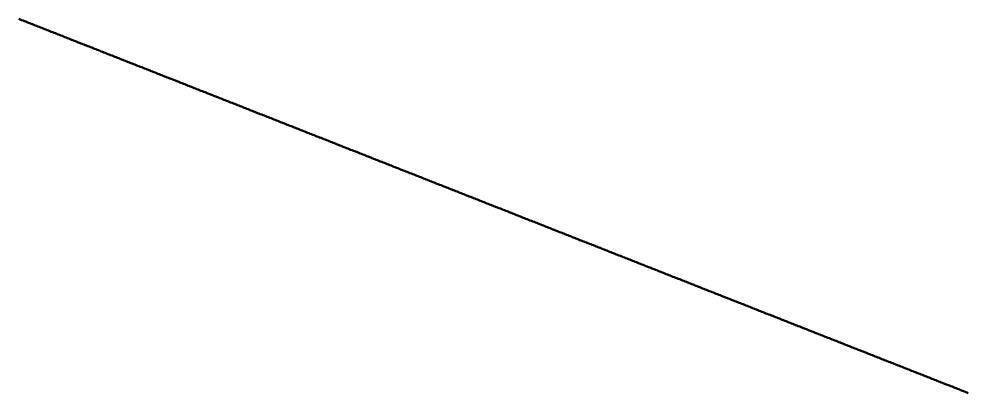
# Model space of a CAD drawing. Extents: x 2687065 to 2691361, y 1253360 to 1255888.
# Drawn here: x 2687065 to 2687719, y 1255630 to 1255888 of the extents above; entities that cross this region are included whole.
import ezdxf

# ---------------------------------------------------------------- set-up
doc = ezdxf.new("R2010")
doc.units = 0
doc.header["$MEASUREMENT"] = 0
doc.layers.add('BS-TR-B-Gleisstrang-LinieGeometrie', color=7, linetype='Continuous')

msp = doc.modelspace()

# ---------------------------------------------------------------- linework, layer by layer
at = {"layer": 'BS-TR-B-Gleisstrang-LinieGeometrie', "color": 18, "lineweight": 50, "true_color": 0x000000}
msp.add_polyline3d([(2687065.38, 1255888.45, 447.24), (2687066.31, 1255888.09, 447.24), (2687067.24, 1255887.72, 447.24), (2687068.17, 1255887.35, 447.24), (2687069.1, 1255886.99, 447.25), (2687070.03, 1255886.62, 447.25), (2687070.96, 1255886.25, 447.25), (2687071.89, 1255885.89, 447.25), (2687072.82, 1255885.52, 447.25), (2687073.75, 1255885.15, 447.25), (2687074.68, 1255884.79, 447.25), (2687075.61, 1255884.42, 447.25), (2687076.54, 1255884.05, 447.25), (2687077.47, 1255883.69, 447.25), (2687078.4, 1255883.32, 447.25), (2687079.33, 1255882.95, 447.25), (2687080.26, 1255882.58, 447.26), (2687081.19, 1255882.22, 447.26), (2687082.12, 1255881.85, 447.26), (2687083.05, 1255881.48, 447.26), (2687083.98, 1255881.12, 447.26), (2687084.92, 1255880.75, 447.26), (2687085.85, 1255880.38, 447.26), (2687086.78, 1255880.02, 447.26), (2687087.71, 1255879.65, 447.26), (2687088.64, 1255879.28, 447.26), (2687089.57, 1255878.92, 447.26), (2687090.5, 1255878.55, 447.26), (2687091.43, 1255878.18, 447.26), (2687092.36, 1255877.82, 447.27), (2687093.29, 1255877.45, 447.27), (2687094.22, 1255877.08, 447.27), (2687095.15, 1255876.72, 447.27), (2687096.08, 1255876.35, 447.27), (2687097.01, 1255875.98, 447.27), (2687097.94, 1255875.62, 447.27), (2687098.87, 1255875.25, 447.27), (2687099.8, 1255874.88, 447.27), (2687100.73, 1255874.52, 447.27), (2687101.66, 1255874.15, 447.27), (2687102.59, 1255873.78, 447.27), (2687103.52, 1255873.42, 447.28), (2687104.45, 1255873.05, 447.28), (2687105.38, 1255872.68, 447.28), (2687106.31, 1255872.32, 447.28), (2687107.24, 1255871.95, 447.28), (2687108.17, 1255871.58, 447.28), (2687109.1, 1255871.22, 447.28), (2687110.03, 1255870.85, 447.28), (2687110.96, 1255870.48, 447.28), (2687111.89, 1255870.12, 447.28), (2687112.82, 1255869.75, 447.28), (2687113.75, 1255869.38, 447.28), (2687114.68, 1255869.02, 447.28), (2687115.62, 1255868.65, 447.29), (2687116.55, 1255868.28, 447.29), (2687117.48, 1255867.92, 447.29), (2687118.41, 1255867.55, 447.29), (2687119.34, 1255867.18, 447.29), (2687120.27, 1255866.82, 447.29), (2687121.2, 1255866.45, 447.29), (2687122.13, 1255866.08, 447.29), (2687123.06, 1255865.72, 447.29), (2687123.99, 1255865.35, 447.29), (2687124.92, 1255864.98, 447.29), (2687125.85, 1255864.62, 447.29), (2687126.78, 1255864.25, 447.3), (2687127.71, 1255863.88, 447.3), (2687128.64, 1255863.52, 447.3), (2687129.57, 1255863.15, 447.3), (2687130.5, 1255862.78, 447.3), (2687131.43, 1255862.42, 447.3), (2687132.36, 1255862.05, 447.3), (2687133.29, 1255861.68, 447.3), (2687134.22, 1255861.32, 447.3), (2687135.15, 1255860.95, 447.3), (2687136.08, 1255860.58, 447.3), (2687137.01, 1255860.22, 447.3), (2687137.94, 1255859.85, 447.3), (2687138.87, 1255859.48, 447.31), (2687139.8, 1255859.12, 447.31), (2687140.73, 1255858.75, 447.31), (2687141.66, 1255858.38, 447.31), (2687142.59, 1255858.02, 447.31), (2687143.52, 1255857.65, 447.31), (2687144.45, 1255857.28, 447.31), (2687145.38, 1255856.92, 447.31), (2687146.32, 1255856.55, 447.31), (2687147.25, 1255856.18, 447.31), (2687148.18, 1255855.82, 447.31), (2687149.11, 1255855.45, 447.31), (2687150.04, 1255855.08, 447.32), (2687150.97, 1255854.72, 447.32), (2687151.9, 1255854.35, 447.32), (2687152.83, 1255853.98, 447.32), (2687153.76, 1255853.62, 447.32), (2687154.69, 1255853.25, 447.32), (2687155.62, 1255852.88, 447.32), (2687156.55, 1255852.52, 447.32), (2687157.48, 1255852.15, 447.32), (2687158.41, 1255851.78, 447.32), (2687159.34, 1255851.42, 447.32), (2687160.27, 1255851.05, 447.32), (2687161.2, 1255850.68, 447.32), (2687162.13, 1255850.32, 447.33), (2687163.06, 1255849.95, 447.33), (2687163.99, 1255849.58, 447.33), (2687164.92, 1255849.22, 447.33), (2687165.85, 1255848.85, 447.33), (2687166.78, 1255848.48, 447.33), (2687167.71, 1255848.12, 447.33), (2687168.64, 1255847.75, 447.33), (2687169.57, 1255847.38, 447.33), (2687170.5, 1255847.02, 447.33), (2687171.43, 1255846.65, 447.33), (2687172.36, 1255846.28, 447.33), (2687173.29, 1255845.92, 447.34), (2687174.22, 1255845.55, 447.34), (2687175.15, 1255845.18, 447.34), (2687176.08, 1255844.82, 447.34), (2687177.02, 1255844.45, 447.34), (2687177.95, 1255844.08, 447.34), (2687178.88, 1255843.72, 447.34), (2687179.81, 1255843.35, 447.34), (2687180.74, 1255842.98, 447.34), (2687181.67, 1255842.62, 447.34), (2687182.6, 1255842.25, 447.34), (2687183.53, 1255841.88, 447.34), (2687184.46, 1255841.52, 447.34), (2687185.39, 1255841.15, 447.35), (2687186.32, 1255840.78, 447.35), (2687187.25, 1255840.42, 447.35), (2687188.18, 1255840.05, 447.35), (2687189.11, 1255839.68, 447.35), (2687190.04, 1255839.32, 447.35), (2687190.97, 1255838.95, 447.35), (2687191.9, 1255838.58, 447.35), (2687192.83, 1255838.22, 447.35), (2687193.76, 1255837.85, 447.35), (2687194.69, 1255837.48, 447.35), (2687195.62, 1255837.12, 447.35), (2687196.55, 1255836.75, 447.36), (2687197.48, 1255836.38, 447.36), (2687198.41, 1255836.02, 447.36), (2687199.34, 1255835.65, 447.36), (2687200.27, 1255835.28, 447.36), (2687201.2, 1255834.92, 447.36), (2687202.13, 1255834.55, 447.36), (2687203.06, 1255834.18, 447.36), (2687203.99, 1255833.82, 447.36), (2687204.92, 1255833.45, 447.36), (2687205.85, 1255833.08, 447.36), (2687206.79, 1255832.72, 447.36), (2687207.72, 1255832.35, 447.36), (2687208.65, 1255831.98, 447.37), (2687209.58, 1255831.62, 447.37), (2687210.51, 1255831.25, 447.37), (2687211.44, 1255830.88, 447.37), (2687212.37, 1255830.52, 447.37), (2687213.3, 1255830.15, 447.37), (2687214.23, 1255829.78, 447.37), (2687215.16, 1255829.42, 447.37), (2687216.09, 1255829.05, 447.37), (2687217.02, 1255828.68, 447.37), (2687217.95, 1255828.32, 447.37), (2687218.88, 1255827.95, 447.37), (2687219.81, 1255827.58, 447.38), (2687220.74, 1255827.22, 447.38), (2687221.67, 1255826.85, 447.38), (2687222.6, 1255826.48, 447.38), (2687223.53, 1255826.12, 447.38), (2687224.46, 1255825.75, 447.38), (2687225.39, 1255825.38, 447.38), (2687226.32, 1255825.02, 447.38), (2687227.25, 1255824.65, 447.38), (2687228.18, 1255824.28, 447.38), (2687229.11, 1255823.92, 447.38), (2687230.04, 1255823.55, 447.38), (2687230.97, 1255823.18, 447.38), (2687231.9, 1255822.82, 447.39), (2687232.83, 1255822.45, 447.39), (2687233.76, 1255822.08, 447.39), (2687234.69, 1255821.72, 447.39), (2687235.62, 1255821.35, 447.39), (2687236.55, 1255820.98, 447.39), (2687237.49, 1255820.62, 447.39), (2687238.42, 1255820.25, 447.39), (2687239.35, 1255819.88, 447.39), (2687240.28, 1255819.52, 447.39), (2687241.21, 1255819.15, 447.39), (2687242.14, 1255818.78, 447.39), (2687243.07, 1255818.42, 447.4), (2687244, 1255818.05, 447.4), (2687244.93, 1255817.68, 447.4), (2687245.86, 1255817.32, 447.4), (2687246.79, 1255816.95, 447.4), (2687247.72, 1255816.58, 447.4), (2687248.65, 1255816.22, 447.4), (2687249.58, 1255815.85, 447.4), (2687250.51, 1255815.48, 447.4), (2687251.44, 1255815.12, 447.4), (2687252.37, 1255814.75, 447.4), (2687253.3, 1255814.38, 447.4), (2687254.23, 1255814.02, 447.4), (2687255.16, 1255813.65, 447.41), (2687256.09, 1255813.28, 447.41), (2687257.02, 1255812.92, 447.41), (2687257.95, 1255812.55, 447.41), (2687258.88, 1255812.18, 447.41), (2687259.81, 1255811.82, 447.41), (2687260.74, 1255811.45, 447.41), (2687261.67, 1255811.08, 447.41), (2687262.6, 1255810.72, 447.41), (2687263.53, 1255810.35, 447.41), (2687264.46, 1255809.98, 447.41), (2687265.39, 1255809.62, 447.41), (2687266.32, 1255809.25, 447.42), (2687267.25, 1255808.88, 447.42), (2687268.19, 1255808.52, 447.42), (2687269.12, 1255808.15, 447.42), (2687270.05, 1255807.78, 447.42), (2687270.98, 1255807.42, 447.42), (2687271.91, 1255807.05, 447.42), (2687272.84, 1255806.68, 447.42), (2687273.77, 1255806.32, 447.42), (2687274.7, 1255805.95, 447.42), (2687275.63, 1255805.58, 447.42), (2687276.56, 1255805.22, 447.42), (2687277.49, 1255804.85, 447.42), (2687278.42, 1255804.48, 447.43), (2687279.35, 1255804.12, 447.43), (2687280.28, 1255803.75, 447.43), (2687281.21, 1255803.38, 447.43), (2687282.14, 1255803.02, 447.43), (2687283.07, 1255802.65, 447.43), (2687284, 1255802.28, 447.43), (2687284.93, 1255801.92, 447.43), (2687285.86, 1255801.55, 447.43), (2687286.79, 1255801.18, 447.43), (2687287.72, 1255800.82, 447.43), (2687288.65, 1255800.45, 447.43), (2687289.58, 1255800.08, 447.44), (2687290.51, 1255799.72, 447.44), (2687291.44, 1255799.35, 447.44), (2687292.37, 1255798.98, 447.44), (2687293.3, 1255798.62, 447.44), (2687294.23, 1255798.25, 447.44), (2687295.16, 1255797.88, 447.44), (2687296.09, 1255797.52, 447.44), (2687297.02, 1255797.15, 447.44), (2687297.95, 1255796.78, 447.44), (2687298.89, 1255796.42, 447.44), (2687299.82, 1255796.05, 447.44), (2687300.75, 1255795.68, 447.44), (2687301.68, 1255795.32, 447.45), (2687302.61, 1255794.95, 447.45), (2687303.54, 1255794.58, 447.45), (2687304.47, 1255794.22, 447.45), (2687305.4, 1255793.85, 447.45), (2687306.33, 1255793.48, 447.45), (2687307.26, 1255793.12, 447.45), (2687308.19, 1255792.75, 447.45), (2687309.12, 1255792.38, 447.45), (2687310.05, 1255792.01, 447.45), (2687310.98, 1255791.65, 447.45), (2687311.91, 1255791.28, 447.45), (2687312.84, 1255790.91, 447.46), (2687313.77, 1255790.55, 447.46), (2687314.7, 1255790.18, 447.46), (2687315.63, 1255789.81, 447.46), (2687316.56, 1255789.45, 447.46), (2687317.49, 1255789.08, 447.46), (2687318.42, 1255788.71, 447.46), (2687319.35, 1255788.35, 447.46), (2687320.28, 1255787.98, 447.46), (2687321.21, 1255787.61, 447.46), (2687322.14, 1255787.25, 447.46), (2687323.07, 1255786.88, 447.46), (2687324, 1255786.51, 447.46), (2687324.93, 1255786.15, 447.47), (2687325.86, 1255785.78, 447.47), (2687326.79, 1255785.41, 447.47), (2687327.72, 1255785.05, 447.47), (2687328.66, 1255784.68, 447.47), (2687329.59, 1255784.31, 447.47), (2687330.52, 1255783.95, 447.47), (2687331.45, 1255783.58, 447.47), (2687332.38, 1255783.21, 447.47), (2687333.31, 1255782.85, 447.47), (2687334.24, 1255782.48, 447.47), (2687335.17, 1255782.11, 447.47), (2687336.1, 1255781.75, 447.48), (2687337.03, 1255781.38, 447.48), (2687337.96, 1255781.01, 447.48), (2687338.89, 1255780.65, 447.48), (2687339.82, 1255780.28, 447.48), (2687340.75, 1255779.91, 447.48), (2687341.68, 1255779.55, 447.48), (2687342.61, 1255779.18, 447.48), (2687343.54, 1255778.81, 447.48), (2687344.47, 1255778.45, 447.48), (2687345.4, 1255778.08, 447.48), (2687346.33, 1255777.71, 447.48), (2687347.26, 1255777.35, 447.48), (2687348.19, 1255776.98, 447.49), (2687349.12, 1255776.61, 447.49), (2687350.05, 1255776.25, 447.49), (2687350.98, 1255775.88, 447.49), (2687351.91, 1255775.51, 447.49), (2687352.84, 1255775.15, 447.49), (2687353.77, 1255774.78, 447.49), (2687354.7, 1255774.41, 447.49), (2687355.63, 1255774.05, 447.49), (2687356.56, 1255773.68, 447.49), (2687357.49, 1255773.31, 447.49), (2687358.42, 1255772.95, 447.49), (2687359.36, 1255772.58, 447.5), (2687360.29, 1255772.21, 447.5), (2687361.22, 1255771.85, 447.5), (2687362.15, 1255771.48, 447.5), (2687363.08, 1255771.11, 447.5), (2687364.01, 1255770.75, 447.5), (2687364.94, 1255770.38, 447.5), (2687365.87, 1255770.01, 447.5), (2687366.8, 1255769.65, 447.5), (2687367.73, 1255769.28, 447.5), (2687368.66, 1255768.91, 447.5), (2687369.59, 1255768.55, 447.5), (2687370.52, 1255768.18, 447.5), (2687371.45, 1255767.81, 447.51), (2687372.38, 1255767.45, 447.51), (2687373.31, 1255767.08, 447.51), (2687374.24, 1255766.71, 447.51), (2687375.17, 1255766.35, 447.51), (2687376.1, 1255765.98, 447.51), (2687377.03, 1255765.61, 447.51), (2687377.96, 1255765.25, 447.51), (2687378.89, 1255764.88, 447.51), (2687379.82, 1255764.51, 447.51), (2687380.75, 1255764.15, 447.51), (2687381.68, 1255763.78, 447.51), (2687382.61, 1255763.41, 447.52), (2687383.54, 1255763.05, 447.52), (2687384.47, 1255762.68, 447.52), (2687385.4, 1255762.31, 447.52), (2687386.33, 1255761.95, 447.52), (2687387.26, 1255761.58, 447.52), (2687388.19, 1255761.21, 447.52), (2687389.12, 1255760.85, 447.52), (2687390.06, 1255760.48, 447.52), (2687390.99, 1255760.11, 447.52), (2687391.92, 1255759.75, 447.52), (2687392.85, 1255759.38, 447.52), (2687393.78, 1255759.01, 447.52), (2687394.71, 1255758.65, 447.53), (2687395.64, 1255758.28, 447.53), (2687396.57, 1255757.91, 447.53), (2687397.5, 1255757.55, 447.53), (2687398.43, 1255757.18, 447.53), (2687399.36, 1255756.81, 447.53), (2687400.29, 1255756.45, 447.53), (2687401.22, 1255756.08, 447.53), (2687402.15, 1255755.71, 447.53), (2687403.08, 1255755.35, 447.53), (2687404.01, 1255754.98, 447.53), (2687404.94, 1255754.61, 447.53), (2687405.87, 1255754.25, 447.54), (2687406.8, 1255753.88, 447.54), (2687407.73, 1255753.51, 447.54), (2687408.66, 1255753.15, 447.54), (2687409.59, 1255752.78, 447.54), (2687410.52, 1255752.41, 447.54), (2687411.45, 1255752.05, 447.54), (2687412.38, 1255751.68, 447.54), (2687413.31, 1255751.31, 447.54), (2687414.24, 1255750.95, 447.54), (2687415.17, 1255750.58, 447.54), (2687416.1, 1255750.21, 447.54), (2687417.03, 1255749.85, 447.54), (2687417.96, 1255749.48, 447.55), (2687418.89, 1255749.11, 447.55), (2687419.82, 1255748.75, 447.55), (2687420.76, 1255748.38, 447.55), (2687421.69, 1255748.01, 447.55), (2687422.62, 1255747.65, 447.55), (2687423.55, 1255747.28, 447.55), (2687424.48, 1255746.91, 447.55), (2687425.41, 1255746.55, 447.55), (2687426.34, 1255746.18, 447.55), (2687427.27, 1255745.81, 447.55), (2687428.2, 1255745.45, 447.55), (2687429.13, 1255745.08, 447.56), (2687430.06, 1255744.71, 447.56), (2687430.99, 1255744.35, 447.56), (2687431.92, 1255743.98, 447.56), (2687432.85, 1255743.61, 447.56), (2687433.78, 1255743.25, 447.56), (2687434.71, 1255742.88, 447.56), (2687435.64, 1255742.51, 447.56), (2687436.57, 1255742.15, 447.56), (2687437.5, 1255741.78, 447.56), (2687438.43, 1255741.41, 447.56), (2687439.36, 1255741.05, 447.56), (2687440.29, 1255740.68, 447.56), (2687441.22, 1255740.31, 447.57), (2687442.15, 1255739.95, 447.57), (2687443.08, 1255739.58, 447.57), (2687444.01, 1255739.21, 447.57), (2687444.94, 1255738.85, 447.57), (2687445.87, 1255738.48, 447.57), (2687446.8, 1255738.11, 447.57), (2687447.73, 1255737.75, 447.57), (2687448.66, 1255737.38, 447.57), (2687449.59, 1255737.01, 447.57), (2687450.52, 1255736.65, 447.57), (2687451.46, 1255736.28, 447.57), (2687452.39, 1255735.91, 447.58), (2687453.32, 1255735.55, 447.58), (2687454.25, 1255735.18, 447.58), (2687455.18, 1255734.81, 447.58), (2687456.11, 1255734.45, 447.58), (2687457.04, 1255734.08, 447.58), (2687457.97, 1255733.71, 447.58), (2687458.9, 1255733.35, 447.58), (2687459.83, 1255732.98, 447.58), (2687460.76, 1255732.61, 447.58), (2687461.69, 1255732.25, 447.58), (2687462.62, 1255731.88, 447.58), (2687463.55, 1255731.51, 447.58), (2687464.48, 1255731.15, 447.59), (2687465.41, 1255730.78, 447.59), (2687466.34, 1255730.41, 447.59), (2687467.27, 1255730.05, 447.59), (2687468.2, 1255729.68, 447.59), (2687469.13, 1255729.31, 447.59), (2687470.06, 1255728.95, 447.59), (2687470.99, 1255728.58, 447.59), (2687471.92, 1255728.21, 447.59), (2687472.85, 1255727.85, 447.59), (2687473.78, 1255727.48, 447.59), (2687474.71, 1255727.11, 447.59), (2687475.64, 1255726.75, 447.6), (2687476.57, 1255726.38, 447.6), (2687477.5, 1255726.01, 447.6), (2687478.43, 1255725.65, 447.6), (2687479.36, 1255725.28, 447.6), (2687480.29, 1255724.91, 447.6), (2687481.23, 1255724.55, 447.6), (2687482.16, 1255724.18, 447.6), (2687483.09, 1255723.81, 447.6), (2687484.02, 1255723.45, 447.6), (2687484.95, 1255723.08, 447.6), (2687485.88, 1255722.71, 447.6), (2687486.81, 1255722.35, 447.6), (2687487.74, 1255721.98, 447.61), (2687488.67, 1255721.61, 447.61), (2687489.6, 1255721.25, 447.61), (2687490.53, 1255720.88, 447.61), (2687491.46, 1255720.51, 447.61), (2687492.39, 1255720.15, 447.61), (2687493.32, 1255719.78, 447.61), (2687494.25, 1255719.41, 447.61), (2687495.18, 1255719.05, 447.61), (2687496.11, 1255718.68, 447.61), (2687497.04, 1255718.31, 447.61), (2687497.97, 1255717.95, 447.61), (2687498.9, 1255717.58, 447.62), (2687499.83, 1255717.21, 447.62), (2687500.76, 1255716.85, 447.62), (2687501.69, 1255716.48, 447.62), (2687502.62, 1255716.11, 447.62), (2687503.55, 1255715.75, 447.62), (2687504.48, 1255715.38, 447.62), (2687505.41, 1255715.01, 447.62), (2687506.34, 1255714.65, 447.62), (2687507.27, 1255714.28, 447.62), (2687508.2, 1255713.91, 447.62), (2687509.13, 1255713.55, 447.62), (2687510.06, 1255713.18, 447.62), (2687510.99, 1255712.81, 447.62), (2687511.93, 1255712.45, 447.63), (2687512.86, 1255712.08, 447.63), (2687513.79, 1255711.71, 447.63), (2687514.72, 1255711.35, 447.63), (2687515.65, 1255710.98, 447.63), (2687516.58, 1255710.61, 447.63), (2687517.51, 1255710.25, 447.63), (2687518.44, 1255709.88, 447.63), (2687519.37, 1255709.51, 447.63), (2687520.3, 1255709.15, 447.63), (2687521.23, 1255708.78, 447.63), (2687522.16, 1255708.41, 447.63), (2687523.09, 1255708.05, 447.63), (2687524.02, 1255707.68, 447.63), (2687524.95, 1255707.31, 447.63), (2687525.88, 1255706.95, 447.63), (2687526.81, 1255706.58, 447.63), (2687527.74, 1255706.21, 447.63), (2687528.67, 1255705.85, 447.64), (2687529.6, 1255705.48, 447.64), (2687530.53, 1255705.11, 447.64), (2687531.46, 1255704.75, 447.64), (2687532.39, 1255704.38, 447.64), (2687533.32, 1255704.01, 447.64), (2687534.25, 1255703.65, 447.64), (2687535.18, 1255703.28, 447.64), (2687536.11, 1255702.91, 447.64), (2687537.04, 1255702.55, 447.64), (2687537.97, 1255702.18, 447.64), (2687538.9, 1255701.81, 447.64), (2687539.83, 1255701.45, 447.64), (2687540.76, 1255701.08, 447.64), (2687541.69, 1255700.71, 447.64), (2687542.63, 1255700.34, 447.64), (2687543.56, 1255699.98, 447.64), (2687544.49, 1255699.61, 447.64), (2687545.42, 1255699.24, 447.64), (2687546.35, 1255698.88, 447.65), (2687547.28, 1255698.51, 447.65), (2687548.21, 1255698.14, 447.65), (2687549.14, 1255697.78, 447.65), (2687550.07, 1255697.41, 447.65), (2687551, 1255697.04, 447.65), (2687551.93, 1255696.68, 447.65), (2687552.86, 1255696.31, 447.65), (2687553.79, 1255695.94, 447.65), (2687554.72, 1255695.58, 447.65), (2687555.65, 1255695.21, 447.65), (2687556.58, 1255694.84, 447.65), (2687557.51, 1255694.48, 447.65), (2687558.44, 1255694.11, 447.65), (2687559.37, 1255693.74, 447.65), (2687560.3, 1255693.38, 447.65), (2687561.23, 1255693.01, 447.65), (2687562.16, 1255692.64, 447.65), (2687563.09, 1255692.28, 447.66), (2687564.02, 1255691.91, 447.66), (2687564.95, 1255691.54, 447.66), (2687565.88, 1255691.18, 447.66), (2687566.81, 1255690.81, 447.66), (2687567.74, 1255690.44, 447.66), (2687568.67, 1255690.08, 447.66), (2687569.6, 1255689.71, 447.66), (2687570.53, 1255689.34, 447.66), (2687571.46, 1255688.98, 447.66), (2687572.39, 1255688.61, 447.66), (2687573.33, 1255688.24, 447.66), (2687574.26, 1255687.88, 447.66), (2687575.19, 1255687.51, 447.66), (2687576.12, 1255687.14, 447.66), (2687577.05, 1255686.78, 447.66), (2687577.98, 1255686.41, 447.66), (2687578.91, 1255686.04, 447.66), (2687579.84, 1255685.68, 447.67), (2687580.77, 1255685.31, 447.67), (2687581.7, 1255684.94, 447.67), (2687582.63, 1255684.58, 447.67), (2687583.56, 1255684.21, 447.67), (2687584.49, 1255683.84, 447.67), (2687585.42, 1255683.48, 447.67), (2687586.35, 1255683.11, 447.67), (2687587.28, 1255682.74, 447.67), (2687588.21, 1255682.38, 447.67), (2687589.14, 1255682.01, 447.67), (2687590.07, 1255681.64, 447.67), (2687591, 1255681.28, 447.67), (2687591.93, 1255680.91, 447.67), (2687592.86, 1255680.54, 447.67), (2687593.79, 1255680.18, 447.67), (2687594.72, 1255679.81, 447.67), (2687595.65, 1255679.44, 447.67), (2687596.58, 1255679.08, 447.68), (2687597.51, 1255678.71, 447.68), (2687598.44, 1255678.34, 447.68), (2687599.37, 1255677.98, 447.68), (2687600.3, 1255677.61, 447.68), (2687601.23, 1255677.24, 447.68), (2687602.16, 1255676.88, 447.68), (2687603.09, 1255676.51, 447.68), (2687604.03, 1255676.14, 447.68), (2687604.96, 1255675.78, 447.68), (2687605.89, 1255675.41, 447.68), (2687606.82, 1255675.04, 447.68), (2687607.75, 1255674.68, 447.68), (2687608.68, 1255674.31, 447.68), (2687609.61, 1255673.94, 447.68), (2687610.54, 1255673.58, 447.68), (2687611.47, 1255673.21, 447.68), (2687612.4, 1255672.84, 447.68), (2687613.33, 1255672.48, 447.69), (2687614.26, 1255672.11, 447.69), (2687615.19, 1255671.74, 447.69), (2687616.12, 1255671.38, 447.69), (2687617.05, 1255671.01, 447.69), (2687617.98, 1255670.64, 447.69), (2687618.91, 1255670.28, 447.69), (2687619.84, 1255669.91, 447.69), (2687620.77, 1255669.54, 447.69), (2687621.7, 1255669.18, 447.69), (2687622.63, 1255668.81, 447.69), (2687623.56, 1255668.44, 447.69), (2687624.49, 1255668.08, 447.69), (2687625.42, 1255667.71, 447.69), (2687626.35, 1255667.34, 447.69), (2687627.28, 1255666.98, 447.69), (2687628.21, 1255666.61, 447.69), (2687629.14, 1255666.24, 447.69), (2687630.07, 1255665.88, 447.7), (2687631, 1255665.51, 447.7), (2687631.93, 1255665.14, 447.7), (2687632.86, 1255664.78, 447.7), (2687633.8, 1255664.41, 447.7), (2687634.73, 1255664.04, 447.7), (2687635.66, 1255663.68, 447.7), (2687636.59, 1255663.31, 447.7), (2687637.52, 1255662.94, 447.7), (2687638.45, 1255662.58, 447.7), (2687639.38, 1255662.21, 447.7), (2687640.31, 1255661.84, 447.7), (2687641.24, 1255661.48, 447.7), (2687642.17, 1255661.11, 447.7), (2687643.1, 1255660.74, 447.7), (2687644.03, 1255660.38, 447.7), (2687644.96, 1255660.01, 447.7), (2687645.89, 1255659.64, 447.7), (2687646.82, 1255659.28, 447.7), (2687647.75, 1255658.91, 447.71), (2687648.68, 1255658.54, 447.71), (2687649.61, 1255658.18, 447.71), (2687650.54, 1255657.81, 447.71), (2687651.47, 1255657.44, 447.71), (2687652.4, 1255657.08, 447.71), (2687653.33, 1255656.71, 447.71), (2687654.26, 1255656.34, 447.71), (2687655.19, 1255655.98, 447.71), (2687656.12, 1255655.61, 447.71), (2687657.05, 1255655.24, 447.71), (2687657.98, 1255654.88, 447.71), (2687658.91, 1255654.51, 447.71), (2687659.84, 1255654.14, 447.71), (2687660.77, 1255653.78, 447.71), (2687661.7, 1255653.41, 447.71), (2687662.63, 1255653.04, 447.71), (2687663.56, 1255652.68, 447.71), (2687664.5, 1255652.31, 447.72), (2687665.43, 1255651.94, 447.72), (2687666.36, 1255651.58, 447.72), (2687667.29, 1255651.21, 447.72), (2687668.22, 1255650.84, 447.72), (2687669.15, 1255650.48, 447.72), (2687670.08, 1255650.11, 447.72), (2687671.01, 1255649.74, 447.72), (2687671.94, 1255649.38, 447.72), (2687672.87, 1255649.01, 447.72), (2687673.8, 1255648.64, 447.72), (2687674.73, 1255648.28, 447.72), (2687675.66, 1255647.91, 447.72), (2687676.59, 1255647.54, 447.72), (2687677.52, 1255647.18, 447.72), (2687678.45, 1255646.81, 447.72), (2687679.38, 1255646.44, 447.72), (2687680.31, 1255646.08, 447.72), (2687681.24, 1255645.71, 447.73), (2687682.17, 1255645.34, 447.73), (2687683.1, 1255644.98, 447.73), (2687684.03, 1255644.61, 447.73), (2687684.96, 1255644.24, 447.73), (2687685.89, 1255643.88, 447.73), (2687686.82, 1255643.51, 447.73), (2687687.75, 1255643.14, 447.73), (2687688.68, 1255642.78, 447.73), (2687689.61, 1255642.41, 447.73), (2687690.54, 1255642.04, 447.73), (2687691.47, 1255641.68, 447.73), (2687692.4, 1255641.31, 447.73), (2687693.33, 1255640.94, 447.73), (2687694.26, 1255640.58, 447.73), (2687695.2, 1255640.21, 447.73), (2687696.13, 1255639.84, 447.73), (2687697.06, 1255639.48, 447.73), (2687697.99, 1255639.11, 447.74), (2687698.92, 1255638.74, 447.74), (2687699.85, 1255638.38, 447.74), (2687700.78, 1255638.01, 447.74), (2687701.71, 1255637.64, 447.74), (2687702.64, 1255637.28, 447.74), (2687703.57, 1255636.91, 447.74), (2687704.5, 1255636.54, 447.74), (2687705.43, 1255636.18, 447.74), (2687706.36, 1255635.81, 447.74), (2687707.29, 1255635.44, 447.74), (2687708.22, 1255635.08, 447.74), (2687709.15, 1255634.71, 447.74), (2687710.08, 1255634.34, 447.74), (2687711.01, 1255633.98, 447.74), (2687711.94, 1255633.61, 447.74), (2687712.87, 1255633.24, 447.74), (2687713.8, 1255632.88, 447.74), (2687714.73, 1255632.51, 447.75), (2687715.66, 1255632.14, 447.75), (2687716.59, 1255631.78, 447.75), (2687717.52, 1255631.41, 447.75), (2687718.45, 1255631.04, 447.75), (2687719.38, 1255630.68, 447.75), (2687720.31, 1255630.31, 447.75)], dxfattribs=at)

doc.saveas('drawing.dxf')
